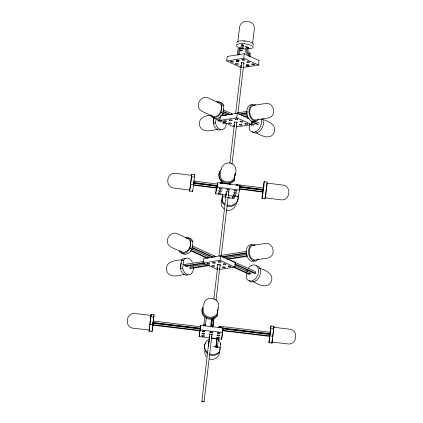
<?xml version="1.0" encoding="UTF-8"?>
<svg xmlns="http://www.w3.org/2000/svg" width="423" height="423" viewBox="0 0 423 423"><rect width="100%" height="100%" fill="white"/><g stroke="black" fill="none" stroke-linecap="round" stroke-linejoin="round"><path stroke-width="0.63" d="M267.029 183.244L265.121 197.805L280.75 199.809C290.257 201.401 292.124 185.914 282.617 185.068L266.987 183.064M150.895 315.674L151.08 314.363L154.03 314.717L152.026 331.537L149.07 331.183L149.155 330.236M150.879 316.23L150.953 315.399L135.302 313.528C125.864 312.031 124.018 327.508 133.541 328.28L149.203 329.982M151.08 314.363L149.911 324.605M152.026 331.537L152.439 327.645M272.364 339.658L271.92 343.079L268.97 342.725L269.615 336.84M272.761 336.497L273.93 326.26L270.974 325.906L268.97 342.725M271.92 343.079L272.005 342.133M272.1 341.71L272.047 342.043L287.698 343.915C297.136 345.411 298.982 329.935 289.459 329.163L273.808 327.291L273.734 328.121M189.525 190.165A8.476 0.28 -82.7 0 0 190.651 184.576L191.593 176.55A8.476 0.28 -82.7 0 0 191.365 175.614M192.476 190.546A8.476 0.28 -82.7 0 0 193.597 184.957L194.543 176.925A8.476 0.28 -82.7 0 0 194.501 175.074M149.784 324.758L150.852 316.573M269.837 335.899L272.793 336.253L273.707 328.465M152.497 327.148L152.671 325.652M187.638 275.013A8.476 5.515 81 0 1 180.436 268.621L181.377 260.594A8.476 5.515 81 0 1 186.152 258.575M193.523 267.902A8.476 5.515 81 0 1 188.806 274.86A8.476 5.515 81 0 1 182.667 268.272L183.608 260.24A8.476 5.515 81 0 1 192.497 262.551M204.483 263.307L185.861 266.241L184.893 265.803L185.057 264.391L203.68 261.456M179.188 250.786A8.476 5.911 -65.4 0 0 189.975 248.507L190.921 240.476A8.476 5.911 -65.4 0 0 185.882 237.329M181.716 252.631A8.476 5.911 -65.4 0 0 191.915 249.39L192.856 241.364A8.476 5.911 -65.4 0 0 189.435 238.228M209.702 265.512L190.784 268.494L189.816 268.05L189.98 266.643L205.636 264.174M220.515 129.893A8.476 5.515 81 0 1 213.314 123.5L213.948 117.557M226.326 123.849A8.476 5.515 81 0 1 221.319 129.729A8.476 5.515 81 0 1 215.545 123.151L215.957 119.106L218.109 120.09M217.84 269.768L203.072 263.011L203.6 258.506L220.605 255.825L235.378 262.577L234.844 267.082L219.103 269.567M233.998 126.921L219.817 120.439L220.272 116.574M241.507 67.717L226.733 60.965L227.262 56.455L244.267 53.774L259.04 60.526L258.511 65.036L242.765 67.516M210.178 114.993A8.476 5.911 -65.4 0 0 220.965 112.714L221.911 104.682A8.476 5.911 -65.4 0 0 216.872 101.536M212.706 116.838A8.476 5.911 -65.4 0 0 222.905 113.597L223.846 105.57A8.476 5.911 -65.4 0 0 220.425 102.44M225.861 195.172L215.593 193.861L216.121 189.351L217.702 182.678L240.169 185.56L239.64 190.064L238.059 196.737L228.431 195.505M209.427 337.797L199.143 336.571L200.624 325.308L223.127 327.999L221.647 339.262L211.357 338.03M199.143 336.571L200.624 325.308M215.593 193.861L217.168 187.188L217.702 182.678M208.936 257.977L209.047 257.041L191.815 249.163M225.681 115.405L225.792 114.464L222.821 113.105M203.743 325.71L203.849 324.769L205.329 324.949L205.218 325.884M221.335 180.959L220.88 183.587L221.462 181.144M237.837 41.903L239.518 27.622C240.401 17.993 255.82 19.981 254.26 29.51L252.658 43.146M238.836 60.415L238.683 61.695L237.567 61.869L236.6 61.425L236.748 60.145M237.351 55.038L238.027 49.285A1.486 0.968 81 0 1 239.159 48.322M222.408 183.307L222.519 182.371L222.35 183.455M238.683 61.695L237.715 61.25L237.863 59.971M238.466 54.858L239.143 49.11A1.486 0.968 81 0 1 240.275 48.143L241.94 48.904L242.416 44.88L241.3 45.055L240.893 48.508M214.784 257.168L214.895 256.227L192.148 245.826M231.529 114.591L231.64 113.65L223.259 109.821M224.565 204.795A8.476 8.079 13.3 0 1 221.837 201.464L222.588 194.273M221.768 201.237L222.646 194.659M239.513 54.662L240.111 49.554L241.776 50.316A1.486 0.968 81 0 0 242.913 49.348L243.384 45.324L242.416 44.88M201.845 401.427L209.776 333.874M210.628 326.662L211.553 318.794M213.864 299.114L217.945 264.354M218.945 255.83L226.421 192.211M229.811 163.357L234.665 122.036M235.664 113.512L241.676 62.355M211.23 326.688L212.351 318.572M234.844 267.082L220.076 260.33L220.605 255.825M251.971 121.29L251.59 124.51L236.822 117.753L237.351 113.248L220.346 115.928M258.511 65.036L243.738 58.279L244.267 53.774M237.615 113.787L237.726 112.851L247.508 111.307M204.108 401.538L212.039 333.985M212.811 327.423L213.969 317.588M215.973 300.536L220.209 264.465M221.208 255.936L228.758 191.667M231.994 164.119L236.928 122.147M238.006 112.962L243.86 63.117M229.879 184.349L229.99 183.413L229.895 183.968M249.332 53.769L248.216 53.948L246.551 53.187A1.486 0.968 81 0 1 245.747 51.331L246.223 47.307L247.339 47.133L246.863 51.157A1.486 0.968 81 0 0 247.667 53.007L249.332 53.769L249.036 56.328M202.294 308.531A8.476 8.085 8 0 0 206.514 318.244A8.476 8.085 8 0 0 217.179 315.97L218.247 307.056M249.025 65.073L248.877 66.353L247.762 66.527L246.794 66.083L246.942 64.809M247.994 55.862L248.216 53.948M220.462 170.818A8.476 8.079 13.3 0 0 222.249 182.181A8.476 8.079 13.3 0 0 234.072 180.711L234.416 178.606M234.638 176.708L234.86 174.81M234.194 180.505L235.146 173.303M248.877 66.353L247.91 65.909L248.058 64.634M218.591 338.416L217.322 347.653L215.846 347.479L217.025 338.892M250.004 56.767L250.305 54.213A1.486 0.968 81 0 0 249.501 52.362L247.836 51.601L248.306 47.572L247.339 47.133M217.322 347.653L217.485 346.247L216.01 346.067M270.244 332.261L220.214 326.281L220.05 327.688L270.08 333.673M237.007 185.581L237.118 184.64L263.778 188.055M209.702 354.791A8.476 8.085 8 0 0 219.611 352.185L220.679 343.27A8.476 8.085 8 0 0 217.94 339.96M238.059 196.737L238.207 195.447M221.647 339.262L223.127 327.999M246.858 271.978L247.18 269.853M233.179 267.119L248.74 274.236L249.856 274.062L250.019 272.65L235.056 265.808M262.958 189.081L262.123 196.235A8.476 0.28 -82.7 0 0 262.762 194.606A8.476 0.28 -82.7 0 0 264.211 182.302A8.476 0.28 -82.7 0 0 263.064 188.203M234.797 264.375L254.408 273.343L255.524 273.168L255.688 271.756L231.328 260.616L230.212 260.795M222.561 330.728L269.7 336.364L269.763 335.92L269.927 334.514L222.789 328.877M152.925 323.489L153.057 322.395M203.717 325.858L203.849 324.769M211.204 326.836L211.341 325.747L212.817 325.927L213.922 318.096M212.658 327.206L213.943 318.202M149.657 326.667L149.932 324.378M153.316 320.269L154.03 314.717M205.213 325.847L205.329 324.949M270.138 332.489L270.974 325.906M272.512 338.559L272.782 336.269M149.71 326.191L149.07 331.183M272.56 338.083L272.105 341.768M149.515 327.767L149.192 330.151M220.848 183.455L221.044 182.181M273.744 327.566L273.93 326.26M153.026 323.13L153.338 320.914M203.685 326.181L204.949 316.986M205.255 325.705L206.334 317.81M208.507 345.168L209.152 340.626M209.332 339.331L209.517 338.03M208.343 346.58L208.708 343.984M208.893 342.688L209.168 340.737M209.443 338.791L209.628 337.496M211.267 326.503L212.372 318.678M218.316 307.283L218.125 307.944M217.3 315.77L217.306 315.087A8.476 8.085 8 0 1 205.462 316.653A8.476 8.085 8 0 1 203.669 305.316M215.846 347.479L217.136 338.342M220.621 344.38L220.743 343.497M219.727 351.978L219.733 351.296A8.476 8.085 8 0 1 209.829 353.908M269.863 334.958L269.927 334.514M269.974 334.313L270.286 332.097M150.9 315.732L150.953 315.399M273.755 327.624L273.808 327.291M193.56 183.101L194.078 180.912M222.498 183.17L222.789 181.943M225.364 196.351L225.803 194.506M225.972 194.506L225.269 197.478L226.236 197.647M229.826 184.819L230.265 182.969M232.703 197.948L233.136 196.113M232.798 198.26L233.385 195.77M237.012 185.078L237.118 184.64A1.486 1.417 13.3 0 0 235.886 185.041M234.887 195.849L234.31 198.276L227.838 197.927M239.592 187.981L240.169 185.56M262.588 192.248L263.106 190.059M221.203 169.3C221.763 164.7 226.998 161.501 231.323 163.347C236.325 165.229 236.869 171.553 234.844 175.831A7.434 7.085 13.3 0 1 225.692 181.747A7.434 7.085 13.3 0 1 220.568 172.15M203.77 304.623C204.637 295.159 219.918 296.983 218.532 306.389M219.511 352.877C218.966 357.493 213.789 360.729 209.433 358.916M191.439 175.682L191.545 175.355L175.915 173.351C166.419 171.759 164.468 187.252 174.049 188.092L189.678 190.091L191.545 175.355M234.4 179.632L234.284 179.833A8.476 8.079 13.3 0 1 222.022 180.965A8.476 8.079 13.3 0 1 221.382 169.147M235.394 205.758C233.961 209.174 229.927 211.341 226.342 210.078M241.38 44.96L242.495 44.78L243.468 45.224L242.347 45.404M247.841 48.814L252.769 48A8.476 2.549 6.7 0 0 247.719 44.219A8.476 2.549 6.7 0 0 236.965 44.537A8.476 2.549 6.7 0 0 241.544 48.333M226.733 60.965L243.738 58.279M236.6 61.425L237.715 61.25M246.794 66.083L247.91 65.909M252.896 105.486L264.719 103.619C273.935 101.023 277.504 116.23 268.134 118.033L256.306 119.899A7.434 4.838 81 0 1 249.729 112.692A7.434 4.838 81 0 1 255 105.48M210.638 115.447C204.965 114.966 197.879 118.741 199.54 125.293C201.644 133.689 212.055 130.384 217.787 129.274M238.863 114.051L247.344 112.714M239.83 114.496L247.006 113.364M246.937 114.427L242.442 115.135A1.486 1.036 -65.4 0 0 241.729 115.532M217.856 119.281L220.425 118.879M243.563 116.341L247.413 115.733M217.692 120.692L220.261 120.285M219.817 120.439L236.822 117.753M244.531 116.785L247.741 116.277M218.019 121.237L221.229 120.729M213.277 123.257L215.508 122.903M222.218 123.003L225.48 122.49M223.185 123.447L225.792 123.035M236.478 126.895L251.59 124.51M250.76 124.769L249.522 124.965L249.121 128.967A8.476 5.911 -65.4 0 0 257.464 130.533A8.476 5.911 -65.4 0 0 261.081 119.201M252.621 124.473L255.101 124.082M252.415 245.493L264.243 243.627C273.454 241.036 277.028 256.243 267.659 258.046L255.83 259.907A7.434 4.838 81 0 1 249.253 252.705A7.434 4.838 81 0 1 254.524 245.493M182.736 259.785C176.301 260.187 164.743 261.033 166.657 270.419C168.766 278.81 179.172 275.505 184.904 274.395M181.293 260.78L183.524 260.431M246.419 251.415L220.98 255.429A1.486 1.036 -65.4 0 0 220.029 256.116M222.117 256.629L246.255 252.822M222.435 257.173L246.572 253.366M246.889 254.366L225.697 257.707A1.486 1.036 -65.4 0 0 224.862 258.247M226.818 258.918L247.365 255.677M184.893 265.803L203.516 262.863M203.072 263.011L220.076 260.33M227.14 259.463L247.048 256.322M180.399 268.378L182.63 268.023M189.816 268.05L208.735 265.068M247.873 273.681L246.635 273.877L246.234 277.879A8.476 5.911 -65.4 0 0 255.09 279A8.476 5.911 -65.4 0 0 257.692 267.066A8.476 5.911 -65.4 0 0 248.386 268.029M249.734 273.39L252.214 272.999M270.731 328.301L273.686 328.655M150.831 316.764L153.787 317.113M222.588 328.444L270.017 334.117M200.729 326.752L153.3 321.078L153.137 322.485L200.565 328.158M222.625 330.284L269.763 335.92M153.073 322.929L200.502 328.602M200.121 328.967L152.983 323.325L152.756 325.176L200.55 330.897M200.095 329.818L222.598 332.51M149.943 324.356L200.613 330.453M212.917 346.411L220.298 347.294M264.169 181.657L267.119 182.033A8.476 0.28 -82.7 0 1 266.241 191.201A8.476 0.28 -82.7 0 1 264.941 198.636M191.672 174.324L194.622 174.699M191.577 176.735L194.522 177.115M239.545 186.384L263.555 189.462M239.434 186.818L263.312 189.879M193.914 181.06L217.491 184.084M239.592 187.252L263.175 190.271M193.75 182.472L217.327 185.491M239.429 188.658L262.35 191.598M193.644 182.905L217.226 185.93M239.947 189.176L262.017 192.005L263.021 190.762L261.594 189.208M193.306 183.275L217.364 186.358M217.168 187.188L239.64 190.064M190.683 184.333L193.628 184.708M193.792 184.766L216.55 187.68M193.686 185.205L217.094 188.203M262.043 198.461L264.994 198.836M189.546 191.127L192.491 191.503M222.419 196.563L225.491 196.954M227.949 197.271L229.795 197.504M248.391 47.476L247.418 47.032L246.302 47.212L247.275 47.651M244.801 46.313L249.649 48.529M239.55 49.983L240.661 50.49A1.486 0.968 81 0 0 241.581 50.168M262.255 119.212C268.288 121.063 277.768 125.266 273.861 133.187C269.8 140.478 260.943 135.392 255.815 132.552M219.437 103.027L209.163 98.332C200.904 93.509 193.57 107.209 202.152 111.408L212.425 116.108M221.953 104.888L223.894 105.776M254.609 121.031L258.77 122.929M237.351 113.248L249.168 118.652M252.066 121.353L258.601 124.341M251.542 121.798L257.485 124.515M251.204 122.961L253.002 123.78M223.095 111.228L230.276 114.511M251.04 124.367L253.43 125.462M223.175 111.952L229.758 114.961M249.924 124.542L251.717 125.367M221.065 112.486L223 113.369M222.059 114.242L225.031 115.601M222.133 114.961L223.915 115.775M219.722 120.83L220.801 121.322M259.373 268.124C265.401 269.974 274.881 274.178 270.974 282.099C266.918 289.39 258.056 284.304 252.928 281.464M188.447 238.821L178.173 234.12C169.914 229.303 162.58 243.003 171.162 247.201L181.435 251.897M190.963 240.682L192.904 241.57M234.728 263.656L255.524 273.168M191.984 247.238L213.53 257.089M234.294 266.945L249.856 274.062M192.063 247.957L212.415 257.263M190.07 248.28L192.01 249.163M191.053 250.3L208.285 258.178M190.535 250.744L207.17 258.353M183.074 264.227L185.232 265.21M186.844 265.951L187.923 266.442M224.1 209.025L221.784 206.202L221.113 202.078M206.44 356.774C205.218 355.161 204.61 353.126 204.748 351.111M221.975 200.359L222.043 200.587A8.476 8.079 13.3 0 0 224.772 203.923M243.727 41.137A7.434 2.237 6.7 0 1 245.012 41.237M246.408 49.005A8.476 2.549 6.7 0 1 242.58 48.55M236.864 43.104A8.476 2.549 6.7 0 1 245.726 41.005A8.476 2.549 6.7 0 1 253.097 45.182M247.064 65.623A1.486 0.449 6.7 0 1 246.149 64.952A1.486 0.449 6.7 0 1 248.026 64.878A1.486 0.449 6.7 0 1 248.941 65.544M241.396 66.517A1.486 0.449 6.7 0 1 240.401 65.956A1.486 0.449 6.7 0 1 241.596 65.671M241.507 63.175A1.486 0.449 6.7 0 1 241.655 62.556A1.486 0.449 6.7 0 1 243.738 62.821A1.486 0.449 6.7 0 1 243.59 63.439M237.218 61.123A1.486 0.449 6.7 0 1 236.404 60.389A1.486 0.449 6.7 0 1 238.63 60.494A1.486 0.449 6.7 0 1 238.667 61.192M219.331 268.018A1.486 0.449 6.7 0 1 219.183 268.637M217.734 268.568A1.486 0.449 6.7 0 1 217.248 267.754M217.845 265.226A1.486 0.449 6.7 0 1 217.993 264.608A1.486 0.449 6.7 0 1 220.076 264.872A1.486 0.449 6.7 0 1 219.928 265.491M254.72 260.827A8.476 5.515 81 0 1 246.556 254.519A8.476 5.515 81 0 1 251.373 244.642M258.437 258.902A8.476 5.515 81 0 1 248.867 254.53A8.476 5.515 81 0 1 255.064 244.674M180.795 266.479A7.434 4.838 81 0 1 181.224 262.831M193.295 265.158A8.476 5.515 81 0 1 193.454 266.257M209.047 257.041A1.486 0.968 81 0 1 209.681 257.766M214.895 256.227A1.486 0.968 81 0 1 215.529 256.951M186.247 238.265A7.434 5.187 -65.4 0 1 189.647 247.54A7.434 5.187 -65.4 0 1 180.41 250.961M230.493 260.817A1.486 0.968 81 0 1 231.328 260.616M256.708 265.866A8.476 5.911 -65.4 0 1 259.357 276.7A8.476 5.911 -65.4 0 1 249.343 280.676M225.792 114.464A1.486 0.968 81 0 1 226.427 115.188M236.774 113.538A1.486 1.036 -65.4 0 1 237.726 112.851M231.64 113.65A1.486 0.968 81 0 1 232.275 114.379M247.238 118.239A1.486 0.968 81 0 1 248.074 118.038M234.479 125.991A1.486 0.449 6.7 0 1 233.485 125.43A1.486 0.449 6.7 0 1 234.68 125.145M236.409 125.689A1.486 0.449 6.7 0 1 236.357 125.911M234.591 122.649A1.486 0.449 6.7 0 1 234.733 122.03A1.486 0.449 6.7 0 1 236.822 122.295A1.486 0.449 6.7 0 1 236.674 122.913M262.202 118.583A8.476 5.911 -65.4 0 1 261.091 129.655A8.476 5.911 -65.4 0 1 252.23 131.764M255.196 120.814A8.476 5.515 81 0 1 247.032 114.511A8.476 5.515 81 0 1 251.849 104.634M258.913 118.895A8.476 5.515 81 0 1 249.343 114.517A8.476 5.515 81 0 1 255.545 104.661M217.237 102.472A7.434 5.187 -65.4 0 1 220.637 111.746A7.434 5.187 -65.4 0 1 211.4 115.167M213.827 122.644A7.434 4.838 81 0 1 214.101 117.71M226.284 192.016A1.486 0.449 6.7 0 1 227.717 191.524A1.486 0.449 6.7 0 1 228.838 192.343M228.415 194.131A1.486 0.449 6.7 0 1 228.314 194.569M226.263 194.469A1.486 0.449 6.7 0 1 226.442 193.713M222.249 199.291A7.434 7.085 13.3 0 1 222.678 195.648M238.154 196.468A8.476 8.079 13.3 0 1 226.707 204.981M237.948 197.345A8.476 8.079 13.3 0 1 227.019 206.043M218.606 327.598A1.486 1.417 8 0 1 219.394 326.826M219.574 326.762A1.486 1.417 8 0 1 219.764 326.725M218.575 327.513A1.486 1.417 8 0 1 220.214 326.281M217.834 309.229A7.434 7.091 8 0 1 209.66 317.245A7.434 7.091 8 0 1 203.569 307.526M220.172 348.182A7.434 7.091 8 0 1 219.706 349.974M207.889 352.861A8.476 8.085 8 0 1 209.025 339.177M211.648 338.395A8.476 8.085 8 0 1 217.01 339.378M207.767 353.75A8.476 8.085 8 0 1 205.377 343.296M210.078 334.836A1.486 0.449 6.7 0 1 209.776 334.117A1.486 0.449 6.7 0 1 212.039 334.387A1.486 0.449 6.7 0 1 211.553 335.011M211.341 336.491A1.486 0.449 6.7 0 1 211.236 337.263M209.76 337.083A1.486 0.449 6.7 0 1 209.866 336.317M202.104 401.617A1.158 0.349 6.7 0 0 204.066 401.713A1.158 0.349 6.7 0 0 202.754 401.115A1.158 0.349 6.7 0 0 202.104 401.617M252.097 64.529A1.486 0.449 6.7 0 0 254.609 64.65A1.486 0.449 6.7 0 0 252.933 63.884A1.486 0.449 6.7 0 0 252.097 64.529M247.175 62.281A1.486 0.449 6.7 0 0 249.686 62.398A1.486 0.449 6.7 0 0 248.01 61.631A1.486 0.449 6.7 0 0 247.175 62.281M235.838 64.069A1.486 0.449 6.7 0 0 238.35 64.19A1.486 0.449 6.7 0 0 236.674 63.418A1.486 0.449 6.7 0 0 235.838 64.069M230.916 61.816A1.486 0.449 6.7 0 0 233.427 61.938A1.486 0.449 6.7 0 0 231.751 61.171A1.486 0.449 6.7 0 0 230.916 61.816M242.252 60.029A1.486 0.449 6.7 0 0 244.764 60.151A1.486 0.449 6.7 0 0 243.088 59.379A1.486 0.449 6.7 0 0 242.252 60.029M222.768 267.479A1.486 0.449 6.7 0 0 225.279 267.595A1.486 0.449 6.7 0 0 223.603 266.828A1.486 0.449 6.7 0 0 222.768 267.479M228.436 266.58A1.486 0.449 6.7 0 0 230.947 266.702A1.486 0.449 6.7 0 0 229.271 265.935A1.486 0.449 6.7 0 0 228.436 266.58M223.513 264.333A1.486 0.449 6.7 0 0 226.025 264.449A1.486 0.449 6.7 0 0 224.349 263.682A1.486 0.449 6.7 0 0 223.513 264.333M212.177 266.12A1.486 0.449 6.7 0 0 214.688 266.236A1.486 0.449 6.7 0 0 213.012 265.47A1.486 0.449 6.7 0 0 212.177 266.12M212.922 262.974A1.486 0.449 6.7 0 0 215.434 263.095A1.486 0.449 6.7 0 0 213.752 262.323A1.486 0.449 6.7 0 0 212.922 262.974M207.254 263.867A1.486 0.449 6.7 0 0 209.766 263.989A1.486 0.449 6.7 0 0 208.084 263.222A1.486 0.449 6.7 0 0 207.254 263.867M218.591 262.08A1.486 0.449 6.7 0 0 221.102 262.202A1.486 0.449 6.7 0 0 219.421 261.43A1.486 0.449 6.7 0 0 218.591 262.08M239.513 124.901A1.486 0.449 6.7 0 0 242.025 125.018A1.486 0.449 6.7 0 0 240.349 124.251A1.486 0.449 6.7 0 0 239.513 124.901M245.181 124.008A1.486 0.449 6.7 0 0 247.693 124.124A1.486 0.449 6.7 0 0 246.017 123.357A1.486 0.449 6.7 0 0 245.181 124.008M240.259 121.755A1.486 0.449 6.7 0 0 242.77 121.872A1.486 0.449 6.7 0 0 241.094 121.105A1.486 0.449 6.7 0 0 240.259 121.755M228.922 123.542A1.486 0.449 6.7 0 0 231.434 123.664A1.486 0.449 6.7 0 0 229.758 122.892A1.486 0.449 6.7 0 0 228.922 123.542M229.668 120.396A1.486 0.449 6.7 0 0 232.179 120.518A1.486 0.449 6.7 0 0 230.498 119.751A1.486 0.449 6.7 0 0 229.668 120.396M224 121.29A1.486 0.449 6.7 0 0 226.511 121.412A1.486 0.449 6.7 0 0 224.83 120.645A1.486 0.449 6.7 0 0 224 121.29M235.336 119.503A1.486 0.449 6.7 0 0 237.848 119.624A1.486 0.449 6.7 0 0 236.166 118.852A1.486 0.449 6.7 0 0 235.336 119.503M234.279 193.205A1.486 0.449 6.7 0 0 236.579 193.11A1.486 0.449 6.7 0 0 234.458 192.449A1.486 0.449 6.7 0 0 234.279 193.205M233.75 195.431A1.486 0.449 6.7 0 0 236.05 195.336A1.486 0.449 6.7 0 0 233.93 194.67A1.486 0.449 6.7 0 0 233.75 195.431M234.802 190.985A1.486 0.449 6.7 0 0 237.102 190.884A1.486 0.449 6.7 0 0 234.982 190.223A1.486 0.449 6.7 0 0 234.802 190.985M227.315 190.022A1.486 0.449 6.7 0 0 229.615 189.927A1.486 0.449 6.7 0 0 227.495 189.266A1.486 0.449 6.7 0 0 227.315 190.022M219.299 191.286A1.486 0.449 6.7 0 0 221.599 191.191A1.486 0.449 6.7 0 0 219.479 190.53A1.486 0.449 6.7 0 0 219.299 191.286M218.77 193.512A1.486 0.449 6.7 0 0 221.07 193.417A1.486 0.449 6.7 0 0 218.95 192.751A1.486 0.449 6.7 0 0 218.77 193.512M219.823 189.065A1.486 0.449 6.7 0 0 222.128 188.965A1.486 0.449 6.7 0 0 220.002 188.304A1.486 0.449 6.7 0 0 219.823 189.065M217.575 335.73A1.486 0.449 6.7 0 0 219.849 335.613A1.486 0.449 6.7 0 0 217.686 334.963A1.486 0.449 6.7 0 0 217.575 335.73M217.258 337.982A1.486 0.449 6.7 0 0 219.532 337.861A1.486 0.449 6.7 0 0 217.369 337.216A1.486 0.449 6.7 0 0 217.258 337.982M217.893 333.483A1.486 0.449 6.7 0 0 220.166 333.361A1.486 0.449 6.7 0 0 218.004 332.716A1.486 0.449 6.7 0 0 217.893 333.483M210.395 332.584A1.486 0.449 6.7 0 0 212.663 332.467A1.486 0.449 6.7 0 0 210.501 331.817A1.486 0.449 6.7 0 0 210.395 332.584M202.575 333.937A1.486 0.449 6.7 0 0 204.843 333.816A1.486 0.449 6.7 0 0 202.686 333.171A1.486 0.449 6.7 0 0 202.575 333.937M202.257 336.185A1.486 0.449 6.7 0 0 204.526 336.068A1.486 0.449 6.7 0 0 202.368 335.418A1.486 0.449 6.7 0 0 202.257 336.185M202.892 331.685A1.486 0.449 6.7 0 0 205.16 331.569A1.486 0.449 6.7 0 0 203.003 330.918A1.486 0.449 6.7 0 0 202.892 331.685"/></g></svg>
